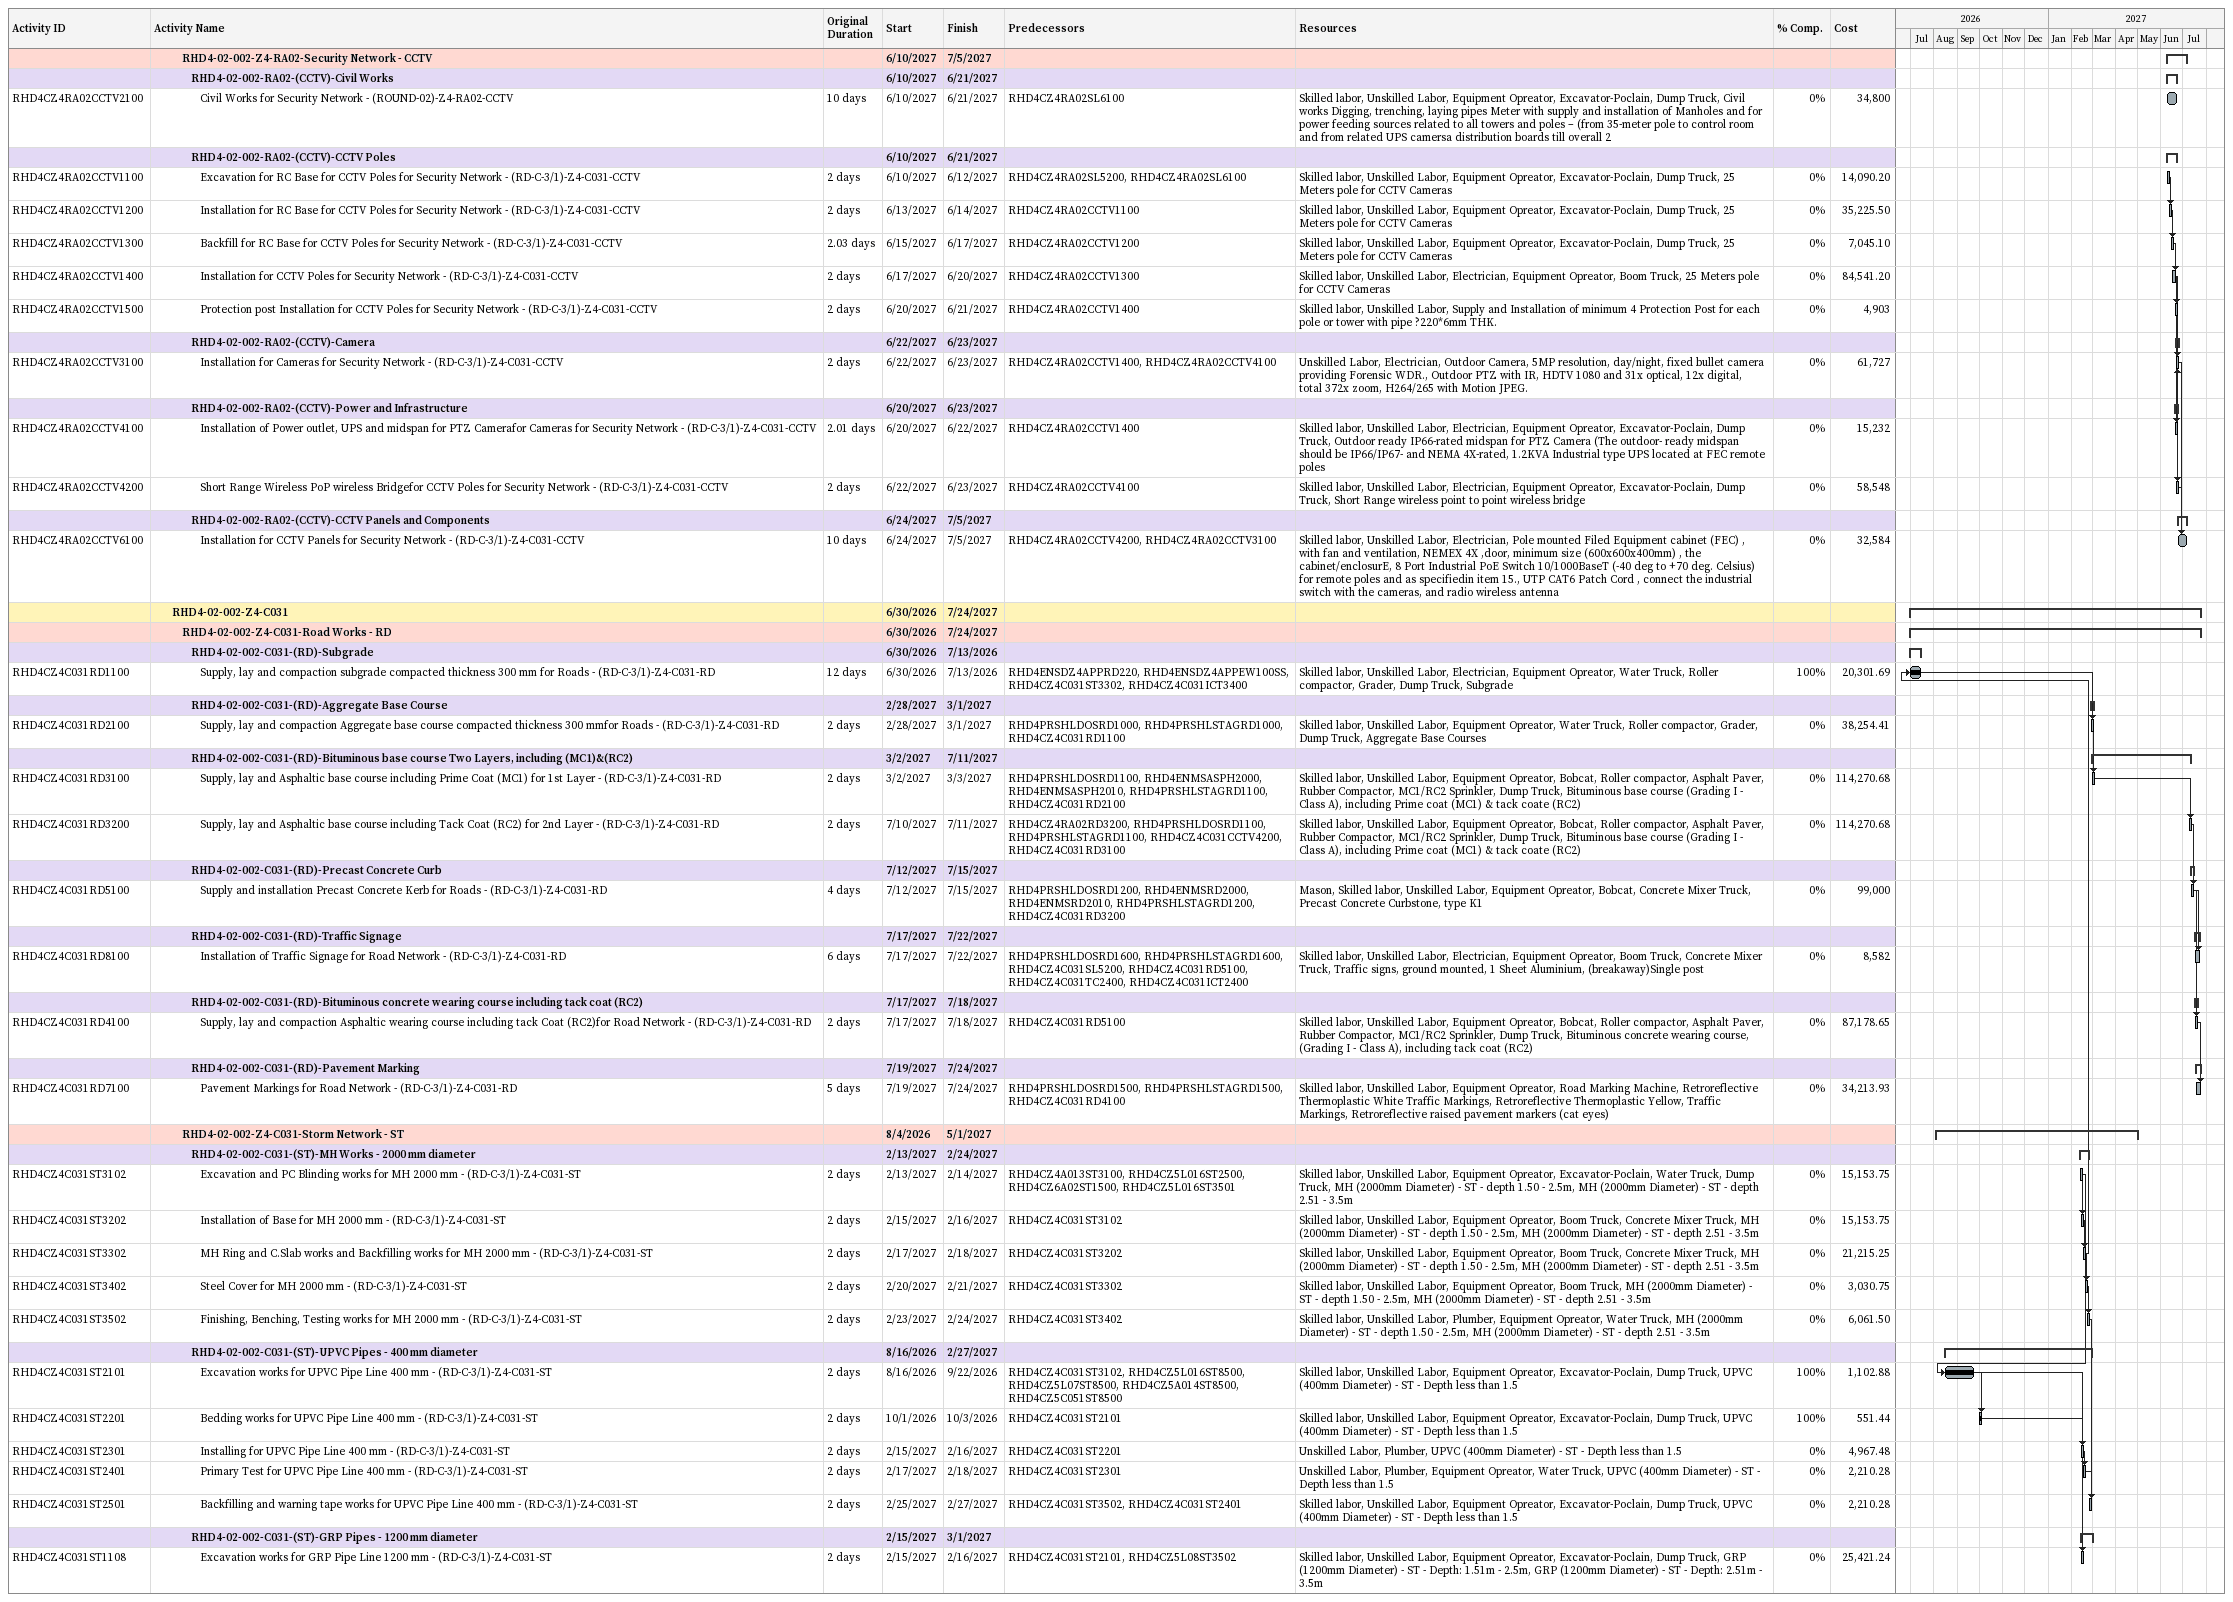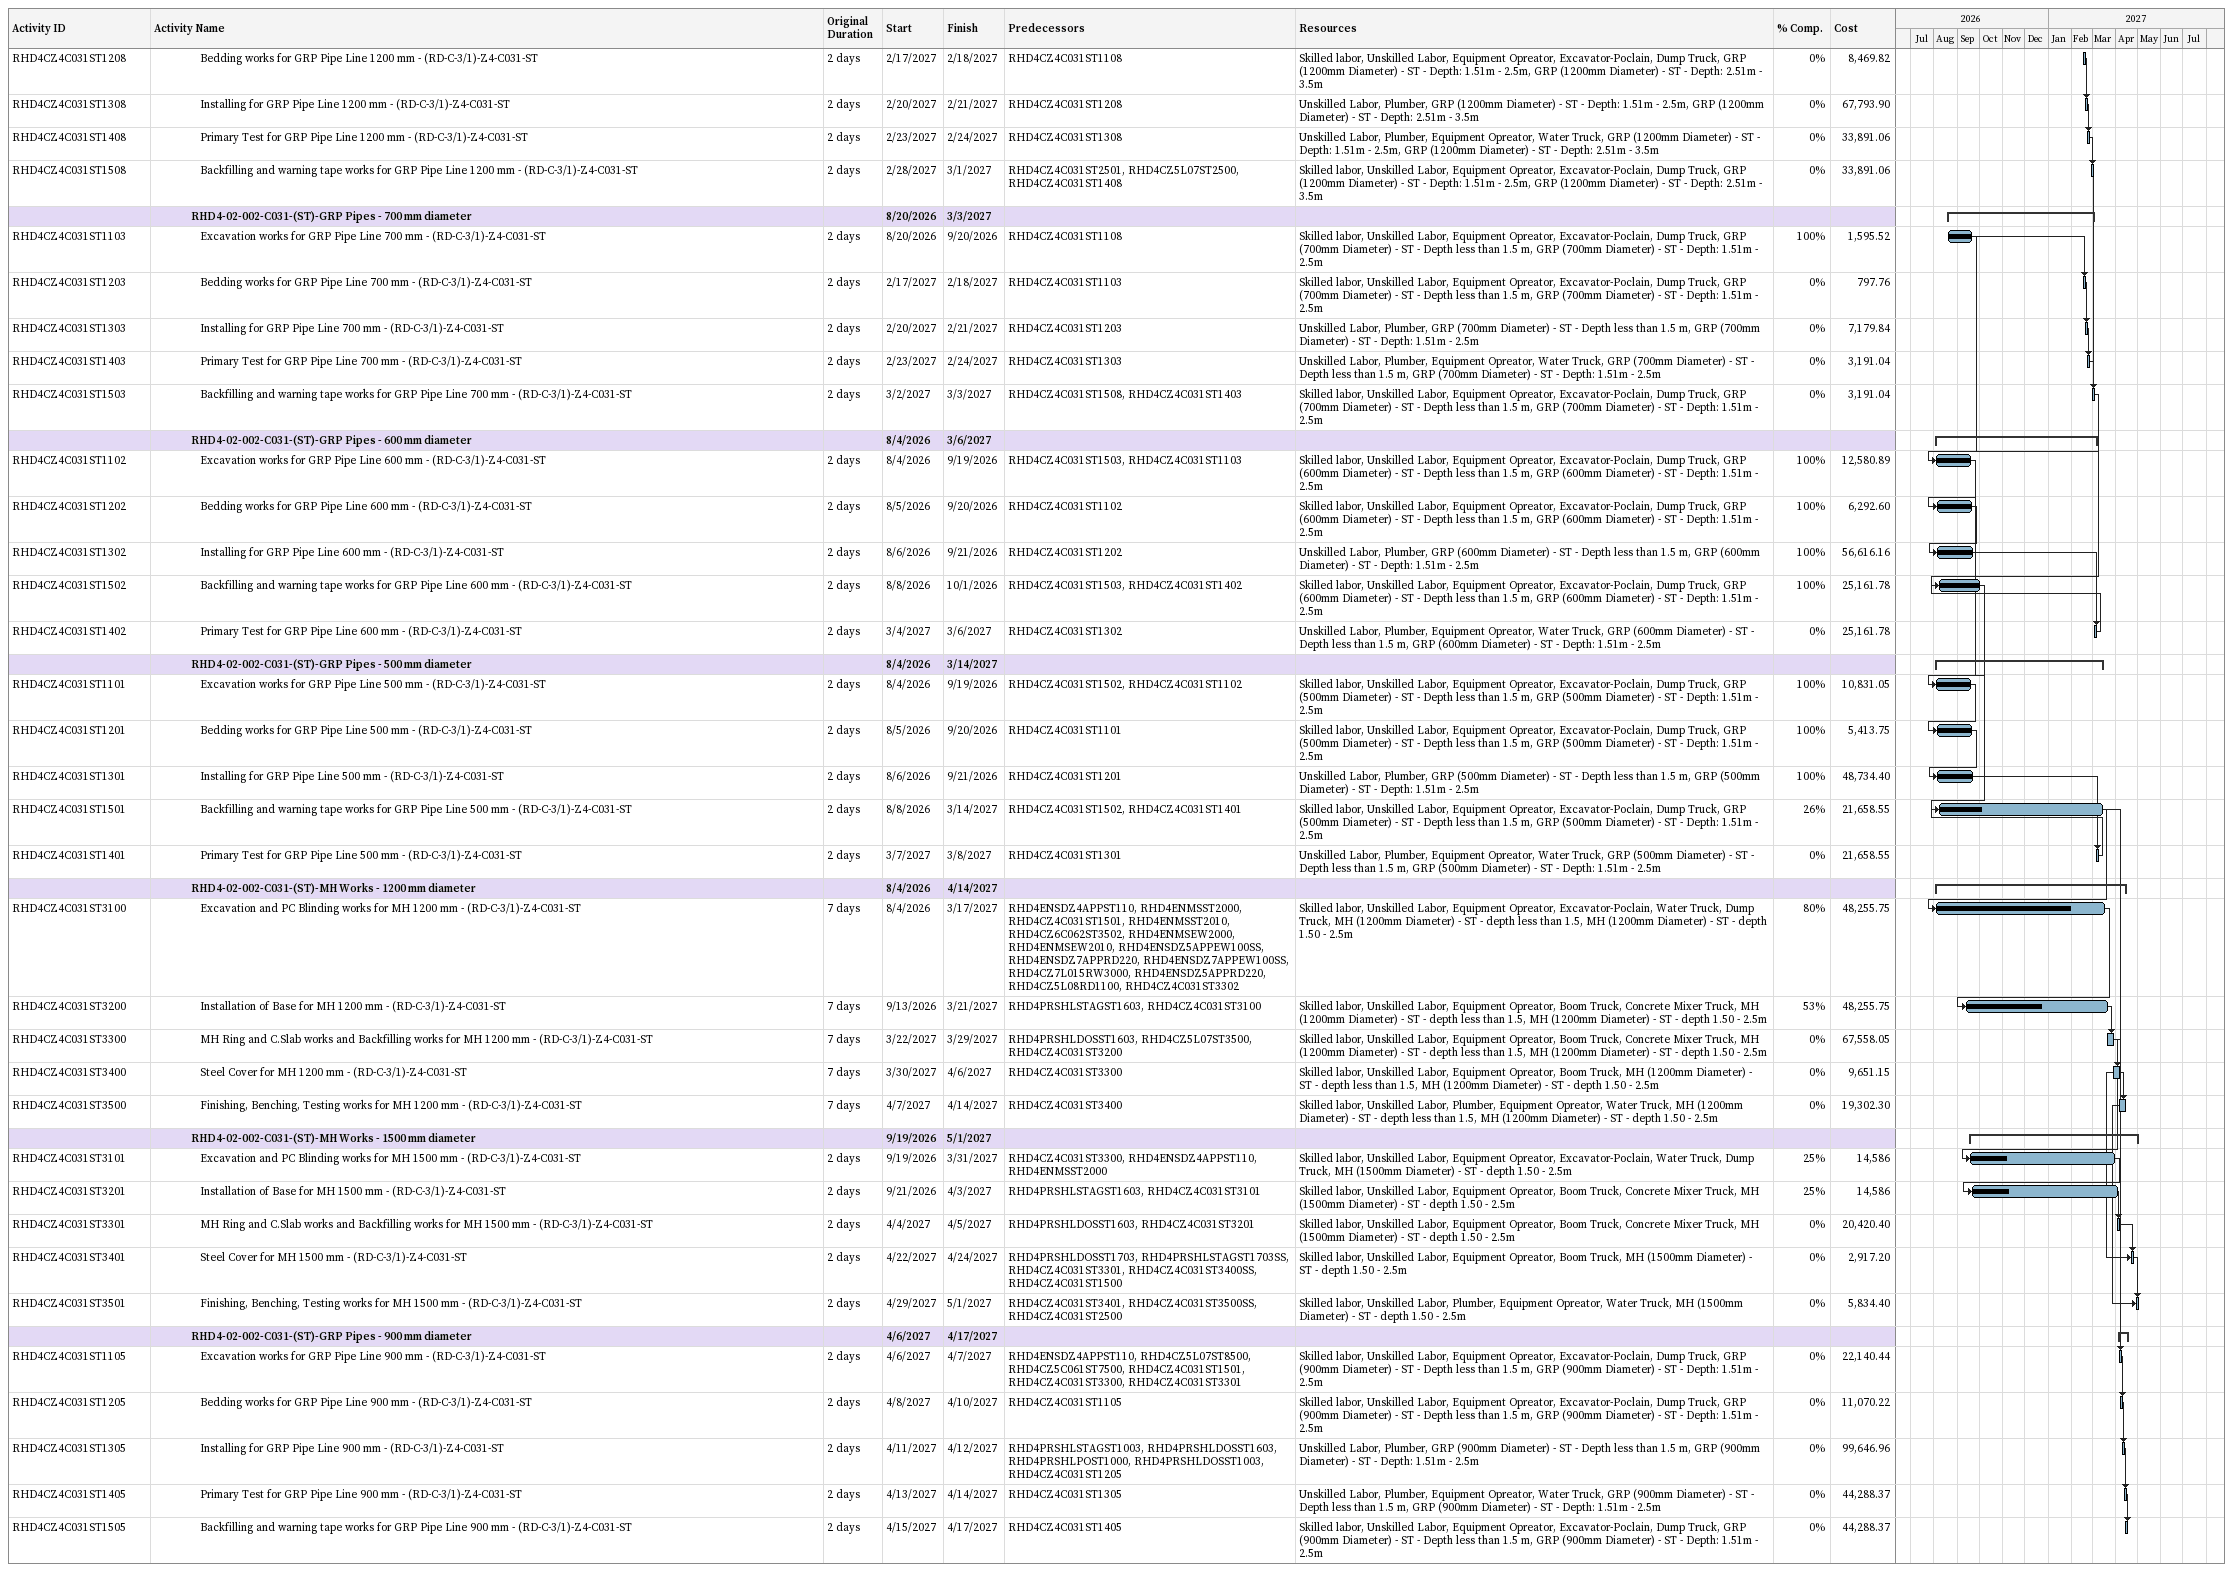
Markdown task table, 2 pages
| ID | Level | Task | Original duration | Start | Finish | Predecessors | Resources | % complete | Cost |
|---|---|---|---|---|---|---|---|---|---|
|  | 4 | **RHD4-02-002-Z4-RA02-Security Network - CCTV** |  | 2027-06-10 | 2027-07-05 |  |  |  |  |
|  | 5 | **RHD4-02-002-RA02-(CCTV)-Civil Works** |  | 2027-06-10 | 2027-06-21 |  |  |  |  |
| RHD4CZ4RA02CCTV2100 | 6 | Civil Works for Security Network - (ROUND-02)-Z4-RA02-CCTV | 10d | 2027-06-10 | 2027-06-21 | RHD4CZ4RA02SL6100 | Skilled labor, Unskilled Labor, Equipment Opreator, Excavator-Poclain, Dump Truck, Civil works Digging, trenching, laying pipes Meter with supply and installation of Manholes and for power feeding sources related to all towers and poles – (from 35-meter pole to control room and from related UPS camersa distribution boards till overall 2 | 0 | 34800 |
|  | 5 | **RHD4-02-002-RA02-(CCTV)-CCTV Poles** |  | 2027-06-10 | 2027-06-21 |  |  |  |  |
| RHD4CZ4RA02CCTV1100 | 6 | Excavation for RC Base for CCTV Poles for Security Network - (RD-C-3/1)-Z4-C031-CCTV | 2d | 2027-06-10 | 2027-06-12 | RHD4CZ4RA02SL5200, RHD4CZ4RA02SL6100 | Skilled labor, Unskilled Labor, Equipment Opreator, Excavator-Poclain, Dump Truck, 25 Meters pole for CCTV Cameras | 0 | 14090.20 |
| RHD4CZ4RA02CCTV1200 | 6 | Installation for RC Base for CCTV Poles for Security Network - (RD-C-3/1)-Z4-C031-CCTV | 2d | 2027-06-13 | 2027-06-14 | RHD4CZ4RA02CCTV1100 | Skilled labor, Unskilled Labor, Equipment Opreator, Excavator-Poclain, Dump Truck, 25 Meters pole for CCTV Cameras | 0 | 35225.50 |
| RHD4CZ4RA02CCTV1300 | 6 | Backfill for RC Base for CCTV Poles for Security Network - (RD-C-3/1)-Z4-C031-CCTV | 2.03d | 2027-06-15 | 2027-06-17 | RHD4CZ4RA02CCTV1200 | Skilled labor, Unskilled Labor, Equipment Opreator, Excavator-Poclain, Dump Truck, 25 Meters pole for CCTV Cameras | 0 | 7045.10 |
| RHD4CZ4RA02CCTV1400 | 6 | Installation for CCTV Poles for Security Network - (RD-C-3/1)-Z4-C031-CCTV | 2d | 2027-06-17 | 2027-06-20 | RHD4CZ4RA02CCTV1300 | Skilled labor, Unskilled Labor, Electrician, Equipment Opreator, Boom Truck, 25 Meters pole for CCTV Cameras | 0 | 84541.20 |
| RHD4CZ4RA02CCTV1500 | 6 | Protection post Installation for CCTV Poles for Security Network - (RD-C-3/1)-Z4-C031-CCTV | 2d | 2027-06-20 | 2027-06-21 | RHD4CZ4RA02CCTV1400 | Skilled labor, Unskilled Labor, Supply and Installation of minimum 4 Protection Post for each pole or tower with pipe ?220*6mm THK. | 0 | 4903 |
|  | 5 | **RHD4-02-002-RA02-(CCTV)-Camera** |  | 2027-06-22 | 2027-06-23 |  |  |  |  |
| RHD4CZ4RA02CCTV3100 | 6 | Installation for Cameras for Security Network - (RD-C-3/1)-Z4-C031-CCTV | 2d | 2027-06-22 | 2027-06-23 | RHD4CZ4RA02CCTV1400, RHD4CZ4RA02CCTV4100 | Unskilled Labor, Electrician, Outdoor Camera, 5MP resolution, day/night, fixed bullet camera providing Forensic WDR., Outdoor PTZ with IR, HDTV 1080 and 31x optical, 12x digital, total 372x zoom, H264/265 with Motion JPEG. | 0 | 61727 |
|  | 5 | **RHD4-02-002-RA02-(CCTV)-Power and Infrastructure** |  | 2027-06-20 | 2027-06-23 |  |  |  |  |
| RHD4CZ4RA02CCTV4100 | 6 | Installation of Power outlet, UPS and midspan for PTZ Camerafor Cameras for Security Network - (RD-C-3/1)-Z4-C031-CCTV | 2.01d | 2027-06-20 | 2027-06-22 | RHD4CZ4RA02CCTV1400 | Skilled labor, Unskilled Labor, Electrician, Equipment Opreator, Excavator-Poclain, Dump Truck, Outdoor ready IP66-rated midspan for PTZ Camera (The outdoor- ready midspan should be IP66/IP67- and NEMA 4X-rated, 1.2KVA Industrial type UPS located at FEC remote poles | 0 | 15232 |
| RHD4CZ4RA02CCTV4200 | 6 | Short Range Wireless PoP wireless Bridgefor CCTV Poles for Security Network - (RD-C-3/1)-Z4-C031-CCTV | 2d | 2027-06-22 | 2027-06-23 | RHD4CZ4RA02CCTV4100 | Skilled labor, Unskilled Labor, Electrician, Equipment Opreator, Excavator-Poclain, Dump Truck, Short Range wireless point to point wireless bridge | 0 | 58548 |
|  | 5 | **RHD4-02-002-RA02-(CCTV)-CCTV Panels and Components** |  | 2027-06-24 | 2027-07-05 |  |  |  |  |
| RHD4CZ4RA02CCTV6100 | 6 | Installation for CCTV Panels for Security Network - (RD-C-3/1)-Z4-C031-CCTV | 10d | 2027-06-24 | 2027-07-05 | RHD4CZ4RA02CCTV4200, RHD4CZ4RA02CCTV3100 | Skilled labor, Unskilled Labor, Electrician, Pole mounted Filed Equipment cabinet (FEC) , with fan and ventilation, NEMEX 4X ,door, minimum size (600x600x400mm) , the cabinet/enclosurE, 8 Port Industrial PoE Switch 10/1000BaseT (-40 deg to +70 deg. Celsius) for remote poles and as specifiedin item 15., UTP CAT6 Patch Cord , connect the industrial switch with the cameras, and radio wireless antenna | 0 | 32584 |
|  | 3 | **RHD4-02-002-Z4-C031** |  | 2026-06-30 | 2027-07-24 |  |  |  |  |
|  | 4 | **RHD4-02-002-Z4-C031-Road Works - RD** |  | 2026-06-30 | 2027-07-24 |  |  |  |  |
|  | 5 | **RHD4-02-002-C031-(RD)-Subgrade** |  | 2026-06-30 | 2026-07-13 |  |  |  |  |
| RHD4CZ4C031RD1100 | 6 | Supply, lay and compaction subgrade compacted thickness 300 mm for Roads - (RD-C-3/1)-Z4-C031-RD | 12d | 2026-06-30 | 2026-07-13 | RHD4ENSDZ4APPRD220, RHD4ENSDZ4APPEW100SS, RHD4CZ4C031ST3302, RHD4CZ4C031ICT3400 | Skilled labor, Unskilled Labor, Electrician, Equipment Opreator, Water Truck, Roller compactor, Grader, Dump Truck, Subgrade | 100 | 20301.69 |
|  | 5 | **RHD4-02-002-C031-(RD)-Aggregate Base Course** |  | 2027-02-28 | 2027-03-01 |  |  |  |  |
| RHD4CZ4C031RD2100 | 6 | Supply, lay and compaction Aggregate base course compacted thickness 300 mmfor Roads - (RD-C-3/1)-Z4-C031-RD | 2d | 2027-02-28 | 2027-03-01 | RHD4PRSHLDOSRD1000, RHD4PRSHLSTAGRD1000, RHD4CZ4C031RD1100 | Skilled labor, Unskilled Labor, Equipment Opreator, Water Truck, Roller compactor, Grader, Dump Truck, Aggregate Base Courses | 0 | 38254.41 |
|  | 5 | **RHD4-02-002-C031-(RD)-Bituminous base course Two Layers, including (MC1)&(RC2)** |  | 2027-03-02 | 2027-07-11 |  |  |  |  |
| RHD4CZ4C031RD3100 | 6 | Supply, lay and Asphaltic base course including Prime Coat (MC1) for 1st Layer - (RD-C-3/1)-Z4-C031-RD | 2d | 2027-03-02 | 2027-03-03 | RHD4PRSHLDOSRD1100, RHD4ENMSASPH2000, RHD4ENMSASPH2010, RHD4PRSHLSTAGRD1100, RHD4CZ4C031RD2100 | Skilled labor, Unskilled Labor, Equipment Opreator, Bobcat, Roller compactor, Asphalt Paver, Rubber Compactor, MC1/RC2 Sprinkler, Dump Truck, Bituminous base course (Grading I - Class A), including Prime coat (MC1) & tack coate (RC2) | 0 | 114270.68 |
| RHD4CZ4C031RD3200 | 6 | Supply, lay and Asphaltic base course including Tack Coat (RC2) for 2nd Layer - (RD-C-3/1)-Z4-C031-RD | 2d | 2027-07-10 | 2027-07-11 | RHD4CZ4RA02RD3200, RHD4PRSHLDOSRD1100, RHD4PRSHLSTAGRD1100, RHD4CZ4C031CCTV4200, RHD4CZ4C031RD3100 | Skilled labor, Unskilled Labor, Equipment Opreator, Bobcat, Roller compactor, Asphalt Paver, Rubber Compactor, MC1/RC2 Sprinkler, Dump Truck, Bituminous base course (Grading I - Class A), including Prime coat (MC1) & tack coate (RC2) | 0 | 114270.68 |
|  | 5 | **RHD4-02-002-C031-(RD)-Precast Concrete Curb** |  | 2027-07-12 | 2027-07-15 |  |  |  |  |
| RHD4CZ4C031RD5100 | 6 | Supply and installation Precast Concrete Kerb for Roads - (RD-C-3/1)-Z4-C031-RD | 4d | 2027-07-12 | 2027-07-15 | RHD4PRSHLDOSRD1200, RHD4ENMSRD2000, RHD4ENMSRD2010, RHD4PRSHLSTAGRD1200, RHD4CZ4C031RD3200 | Mason, Skilled labor, Unskilled Labor, Equipment Opreator, Bobcat, Concrete Mixer Truck, Precast Concrete Curbstone, type K1 | 0 | 99000 |
|  | 5 | **RHD4-02-002-C031-(RD)-Traffic Signage** |  | 2027-07-17 | 2027-07-22 |  |  |  |  |
| RHD4CZ4C031RD8100 | 6 | Installation of Traffic Signage for Road Network - (RD-C-3/1)-Z4-C031-RD | 6d | 2027-07-17 | 2027-07-22 | RHD4PRSHLDOSRD1600, RHD4PRSHLSTAGRD1600, RHD4CZ4C031SL5200, RHD4CZ4C031RD5100, RHD4CZ4C031TC2400, RHD4CZ4C031ICT2400 | Skilled labor, Unskilled Labor, Electrician, Equipment Opreator, Boom Truck, Concrete Mixer Truck, Traffic signs, ground mounted, 1 Sheet Aluminium, (breakaway)Single post | 0 | 8582 |
|  | 5 | **RHD4-02-002-C031-(RD)-Bituminous concrete wearing course including tack coat (RC2)** |  | 2027-07-17 | 2027-07-18 |  |  |  |  |
| RHD4CZ4C031RD4100 | 6 | Supply, lay and compaction Asphaltic wearing course including tack Coat (RC2)for Road Network - (RD-C-3/1)-Z4-C031-RD | 2d | 2027-07-17 | 2027-07-18 | RHD4CZ4C031RD5100 | Skilled labor, Unskilled Labor, Equipment Opreator, Bobcat, Roller compactor, Asphalt Paver, Rubber Compactor, MC1/RC2 Sprinkler, Dump Truck, Bituminous concrete wearing course, (Grading I - Class A), including tack coat (RC2) | 0 | 87178.65 |
|  | 5 | **RHD4-02-002-C031-(RD)-Pavement Marking** |  | 2027-07-19 | 2027-07-24 |  |  |  |  |
| RHD4CZ4C031RD7100 | 6 | Pavement Markings for Road Network - (RD-C-3/1)-Z4-C031-RD | 5d | 2027-07-19 | 2027-07-24 | RHD4PRSHLDOSRD1500, RHD4PRSHLSTAGRD1500, RHD4CZ4C031RD4100 | Skilled labor, Unskilled Labor, Equipment Opreator, Road Marking Machine, Retroreflective Thermoplastic White Traffic Markings, Retroreflective Thermoplastic Yellow, Traffic Markings, Retroreflective raised pavement markers (cat eyes) | 0 | 34213.93 |
|  | 4 | **RHD4-02-002-Z4-C031-Storm Network - ST** |  | 2026-08-04 | 2027-05-01 |  |  |  |  |
|  | 5 | **RHD4-02-002-C031-(ST)-MH Works - 2000 mm diameter** |  | 2027-02-13 | 2027-02-24 |  |  |  |  |
| RHD4CZ4C031ST3102 | 6 | Excavation and PC Blinding works for MH 2000 mm - (RD-C-3/1)-Z4-C031-ST | 2d | 2027-02-13 | 2027-02-14 | RHD4CZ4A013ST3100, RHD4CZ5L016ST2500, RHD4CZ6A02ST1500, RHD4CZ5L016ST3501 | Skilled labor, Unskilled Labor, Equipment Opreator, Excavator-Poclain, Water Truck, Dump Truck, MH (2000mm Diameter) - ST - depth 1.50 - 2.5m, MH (2000mm Diameter) - ST - depth 2.51 - 3.5m | 0 | 15153.75 |
| RHD4CZ4C031ST3202 | 6 | Installation of Base for MH 2000 mm - (RD-C-3/1)-Z4-C031-ST | 2d | 2027-02-15 | 2027-02-16 | RHD4CZ4C031ST3102 | Skilled labor, Unskilled Labor, Equipment Opreator, Boom Truck, Concrete Mixer Truck, MH (2000mm Diameter) - ST - depth 1.50 - 2.5m, MH (2000mm Diameter) - ST - depth 2.51 - 3.5m | 0 | 15153.75 |
| RHD4CZ4C031ST3302 | 6 | MH Ring and C.Slab works and Backfilling works for MH 2000 mm - (RD-C-3/1)-Z4-C031-ST | 2d | 2027-02-17 | 2027-02-18 | RHD4CZ4C031ST3202 | Skilled labor, Unskilled Labor, Equipment Opreator, Boom Truck, Concrete Mixer Truck, MH (2000mm Diameter) - ST - depth 1.50 - 2.5m, MH (2000mm Diameter) - ST - depth 2.51 - 3.5m | 0 | 21215.25 |
| RHD4CZ4C031ST3402 | 6 | Steel Cover for MH 2000 mm - (RD-C-3/1)-Z4-C031-ST | 2d | 2027-02-20 | 2027-02-21 | RHD4CZ4C031ST3302 | Skilled labor, Unskilled Labor, Equipment Opreator, Boom Truck, MH (2000mm Diameter) - ST - depth 1.50 - 2.5m, MH (2000mm Diameter) - ST - depth 2.51 - 3.5m | 0 | 3030.75 |
| RHD4CZ4C031ST3502 | 6 | Finishing, Benching, Testing works for MH 2000 mm - (RD-C-3/1)-Z4-C031-ST | 2d | 2027-02-23 | 2027-02-24 | RHD4CZ4C031ST3402 | Skilled labor, Unskilled Labor, Plumber, Equipment Opreator, Water Truck, MH (2000mm Diameter) - ST - depth 1.50 - 2.5m, MH (2000mm Diameter) - ST - depth 2.51 - 3.5m | 0 | 6061.50 |
|  | 5 | **RHD4-02-002-C031-(ST)-UPVC Pipes - 400 mm diameter** |  | 2026-08-16 | 2027-02-27 |  |  |  |  |
| RHD4CZ4C031ST2101 | 6 | Excavation works for UPVC Pipe Line 400 mm - (RD-C-3/1)-Z4-C031-ST | 2d | 2026-08-16 | 2026-09-22 | RHD4CZ4C031ST3102, RHD4CZ5L016ST8500, RHD4CZ5L07ST8500, RHD4CZ5A014ST8500, RHD4CZ5C051ST8500 | Skilled labor, Unskilled Labor, Equipment Opreator, Excavator-Poclain, Dump Truck, UPVC (400mm Diameter) - ST - Depth less than 1.5 | 100 | 1102.88 |
| RHD4CZ4C031ST2201 | 6 | Bedding works for UPVC Pipe Line 400 mm - (RD-C-3/1)-Z4-C031-ST | 2d | 2026-10-01 | 2026-10-03 | RHD4CZ4C031ST2101 | Skilled labor, Unskilled Labor, Equipment Opreator, Excavator-Poclain, Dump Truck, UPVC (400mm Diameter) - ST - Depth less than 1.5 | 100 | 551.44 |
| RHD4CZ4C031ST2301 | 6 | Installing for UPVC Pipe Line 400 mm - (RD-C-3/1)-Z4-C031-ST | 2d | 2027-02-15 | 2027-02-16 | RHD4CZ4C031ST2201 | Unskilled Labor, Plumber, UPVC (400mm Diameter) - ST - Depth less than 1.5 | 0 | 4967.48 |
| RHD4CZ4C031ST2401 | 6 | Primary Test for UPVC Pipe Line 400 mm - (RD-C-3/1)-Z4-C031-ST | 2d | 2027-02-17 | 2027-02-18 | RHD4CZ4C031ST2301 | Unskilled Labor, Plumber, Equipment Opreator, Water Truck, UPVC (400mm Diameter) - ST - Depth less than 1.5 | 0 | 2210.28 |
| RHD4CZ4C031ST2501 | 6 | Backfilling and warning tape works for UPVC Pipe Line 400 mm - (RD-C-3/1)-Z4-C031-ST | 2d | 2027-02-25 | 2027-02-27 | RHD4CZ4C031ST3502, RHD4CZ4C031ST2401 | Skilled labor, Unskilled Labor, Equipment Opreator, Excavator-Poclain, Dump Truck, UPVC (400mm Diameter) - ST - Depth less than 1.5 | 0 | 2210.28 |
|  | 5 | **RHD4-02-002-C031-(ST)-GRP Pipes - 1200 mm diameter** |  | 2027-02-15 | 2027-03-01 |  |  |  |  |
| RHD4CZ4C031ST1108 | 6 | Excavation works for GRP Pipe Line 1200 mm - (RD-C-3/1)-Z4-C031-ST | 2d | 2027-02-15 | 2027-02-16 | RHD4CZ4C031ST2101, RHD4CZ5L08ST3502 | Skilled labor, Unskilled Labor, Equipment Opreator, Excavator-Poclain, Dump Truck, GRP (1200mm Diameter) - ST - Depth: 1.51m - 2.5m, GRP (1200mm Diameter) - ST - Depth: 2.51m - 3.5m | 0 | 25421.24 |
| RHD4CZ4C031ST1208 | 6 | Bedding works for GRP Pipe Line 1200 mm - (RD-C-3/1)-Z4-C031-ST | 2d | 2027-02-17 | 2027-02-18 | RHD4CZ4C031ST1108 | Skilled labor, Unskilled Labor, Equipment Opreator, Excavator-Poclain, Dump Truck, GRP (1200mm Diameter) - ST - Depth: 1.51m - 2.5m, GRP (1200mm Diameter) - ST - Depth: 2.51m - 3.5m | 0 | 8469.82 |
| RHD4CZ4C031ST1308 | 6 | Installing for GRP Pipe Line 1200 mm - (RD-C-3/1)-Z4-C031-ST | 2d | 2027-02-20 | 2027-02-21 | RHD4CZ4C031ST1208 | Unskilled Labor, Plumber, GRP (1200mm Diameter) - ST - Depth: 1.51m - 2.5m, GRP (1200mm Diameter) - ST - Depth: 2.51m - 3.5m | 0 | 67793.90 |
| RHD4CZ4C031ST1408 | 6 | Primary Test for GRP Pipe Line 1200 mm - (RD-C-3/1)-Z4-C031-ST | 2d | 2027-02-23 | 2027-02-24 | RHD4CZ4C031ST1308 | Unskilled Labor, Plumber, Equipment Opreator, Water Truck, GRP (1200mm Diameter) - ST - Depth: 1.51m - 2.5m, GRP (1200mm Diameter) - ST - Depth: 2.51m - 3.5m | 0 | 33891.06 |
| RHD4CZ4C031ST1508 | 6 | Backfilling and warning tape works for GRP Pipe Line 1200 mm - (RD-C-3/1)-Z4-C031-ST | 2d | 2027-02-28 | 2027-03-01 | RHD4CZ4C031ST2501, RHD4CZ5L07ST2500, RHD4CZ4C031ST1408 | Skilled labor, Unskilled Labor, Equipment Opreator, Excavator-Poclain, Dump Truck, GRP (1200mm Diameter) - ST - Depth: 1.51m - 2.5m, GRP (1200mm Diameter) - ST - Depth: 2.51m - 3.5m | 0 | 33891.06 |
|  | 5 | **RHD4-02-002-C031-(ST)-GRP Pipes - 700 mm diameter** |  | 2026-08-20 | 2027-03-03 |  |  |  |  |
| RHD4CZ4C031ST1103 | 6 | Excavation works for GRP Pipe Line 700 mm - (RD-C-3/1)-Z4-C031-ST | 2d | 2026-08-20 | 2026-09-20 | RHD4CZ4C031ST1108 | Skilled labor, Unskilled Labor, Equipment Opreator, Excavator-Poclain, Dump Truck, GRP (700mm Diameter) - ST - Depth less than 1.5 m, GRP (700mm Diameter) - ST - Depth: 1.51m - 2.5m | 100 | 1595.52 |
| RHD4CZ4C031ST1203 | 6 | Bedding works for GRP Pipe Line 700 mm - (RD-C-3/1)-Z4-C031-ST | 2d | 2027-02-17 | 2027-02-18 | RHD4CZ4C031ST1103 | Skilled labor, Unskilled Labor, Equipment Opreator, Excavator-Poclain, Dump Truck, GRP (700mm Diameter) - ST - Depth less than 1.5 m, GRP (700mm Diameter) - ST - Depth: 1.51m - 2.5m | 0 | 797.76 |
| RHD4CZ4C031ST1303 | 6 | Installing for GRP Pipe Line 700 mm - (RD-C-3/1)-Z4-C031-ST | 2d | 2027-02-20 | 2027-02-21 | RHD4CZ4C031ST1203 | Unskilled Labor, Plumber, GRP (700mm Diameter) - ST - Depth less than 1.5 m, GRP (700mm Diameter) - ST - Depth: 1.51m - 2.5m | 0 | 7179.84 |
| RHD4CZ4C031ST1403 | 6 | Primary Test for GRP Pipe Line 700 mm - (RD-C-3/1)-Z4-C031-ST | 2d | 2027-02-23 | 2027-02-24 | RHD4CZ4C031ST1303 | Unskilled Labor, Plumber, Equipment Opreator, Water Truck, GRP (700mm Diameter) - ST - Depth less than 1.5 m, GRP (700mm Diameter) - ST - Depth: 1.51m - 2.5m | 0 | 3191.04 |
| RHD4CZ4C031ST1503 | 6 | Backfilling and warning tape works for GRP Pipe Line 700 mm - (RD-C-3/1)-Z4-C031-ST | 2d | 2027-03-02 | 2027-03-03 | RHD4CZ4C031ST1508, RHD4CZ4C031ST1403 | Skilled labor, Unskilled Labor, Equipment Opreator, Excavator-Poclain, Dump Truck, GRP (700mm Diameter) - ST - Depth less than 1.5 m, GRP (700mm Diameter) - ST - Depth: 1.51m - 2.5m | 0 | 3191.04 |
|  | 5 | **RHD4-02-002-C031-(ST)-GRP Pipes - 600 mm diameter** |  | 2026-08-04 | 2027-03-06 |  |  |  |  |
| RHD4CZ4C031ST1102 | 6 | Excavation works for GRP Pipe Line 600 mm - (RD-C-3/1)-Z4-C031-ST | 2d | 2026-08-04 | 2026-09-19 | RHD4CZ4C031ST1503, RHD4CZ4C031ST1103 | Skilled labor, Unskilled Labor, Equipment Opreator, Excavator-Poclain, Dump Truck, GRP (600mm Diameter) - ST - Depth less than 1.5 m, GRP (600mm Diameter) - ST - Depth: 1.51m - 2.5m | 100 | 12580.89 |
| RHD4CZ4C031ST1202 | 6 | Bedding works for GRP Pipe Line 600 mm - (RD-C-3/1)-Z4-C031-ST | 2d | 2026-08-05 | 2026-09-20 | RHD4CZ4C031ST1102 | Skilled labor, Unskilled Labor, Equipment Opreator, Excavator-Poclain, Dump Truck, GRP (600mm Diameter) - ST - Depth less than 1.5 m, GRP (600mm Diameter) - ST - Depth: 1.51m - 2.5m | 100 | 6292.60 |
| RHD4CZ4C031ST1302 | 6 | Installing for GRP Pipe Line 600 mm - (RD-C-3/1)-Z4-C031-ST | 2d | 2026-08-06 | 2026-09-21 | RHD4CZ4C031ST1202 | Unskilled Labor, Plumber, GRP (600mm Diameter) - ST - Depth less than 1.5 m, GRP (600mm Diameter) - ST - Depth: 1.51m - 2.5m | 100 | 56616.16 |
| RHD4CZ4C031ST1502 | 6 | Backfilling and warning tape works for GRP Pipe Line 600 mm - (RD-C-3/1)-Z4-C031-ST | 2d | 2026-08-08 | 2026-10-01 | RHD4CZ4C031ST1503, RHD4CZ4C031ST1402 | Skilled labor, Unskilled Labor, Equipment Opreator, Excavator-Poclain, Dump Truck, GRP (600mm Diameter) - ST - Depth less than 1.5 m, GRP (600mm Diameter) - ST - Depth: 1.51m - 2.5m | 100 | 25161.78 |
| RHD4CZ4C031ST1402 | 6 | Primary Test for GRP Pipe Line 600 mm - (RD-C-3/1)-Z4-C031-ST | 2d | 2027-03-04 | 2027-03-06 | RHD4CZ4C031ST1302 | Unskilled Labor, Plumber, Equipment Opreator, Water Truck, GRP (600mm Diameter) - ST - Depth less than 1.5 m, GRP (600mm Diameter) - ST - Depth: 1.51m - 2.5m | 0 | 25161.78 |
|  | 5 | **RHD4-02-002-C031-(ST)-GRP Pipes - 500 mm diameter** |  | 2026-08-04 | 2027-03-14 |  |  |  |  |
| RHD4CZ4C031ST1101 | 6 | Excavation works for GRP Pipe Line 500 mm - (RD-C-3/1)-Z4-C031-ST | 2d | 2026-08-04 | 2026-09-19 | RHD4CZ4C031ST1502, RHD4CZ4C031ST1102 | Skilled labor, Unskilled Labor, Equipment Opreator, Excavator-Poclain, Dump Truck, GRP (500mm Diameter) - ST - Depth less than 1.5 m, GRP (500mm Diameter) - ST - Depth: 1.51m - 2.5m | 100 | 10831.05 |
| RHD4CZ4C031ST1201 | 6 | Bedding works for GRP Pipe Line 500 mm - (RD-C-3/1)-Z4-C031-ST | 2d | 2026-08-05 | 2026-09-20 | RHD4CZ4C031ST1101 | Skilled labor, Unskilled Labor, Equipment Opreator, Excavator-Poclain, Dump Truck, GRP (500mm Diameter) - ST - Depth less than 1.5 m, GRP (500mm Diameter) - ST - Depth: 1.51m - 2.5m | 100 | 5413.75 |
| RHD4CZ4C031ST1301 | 6 | Installing for GRP Pipe Line 500 mm - (RD-C-3/1)-Z4-C031-ST | 2d | 2026-08-06 | 2026-09-21 | RHD4CZ4C031ST1201 | Unskilled Labor, Plumber, GRP (500mm Diameter) - ST - Depth less than 1.5 m, GRP (500mm Diameter) - ST - Depth: 1.51m - 2.5m | 100 | 48734.40 |
| RHD4CZ4C031ST1501 | 6 | Backfilling and warning tape works for GRP Pipe Line 500 mm - (RD-C-3/1)-Z4-C031-ST | 2d | 2026-08-08 | 2027-03-14 | RHD4CZ4C031ST1502, RHD4CZ4C031ST1401 | Skilled labor, Unskilled Labor, Equipment Opreator, Excavator-Poclain, Dump Truck, GRP (500mm Diameter) - ST - Depth less than 1.5 m, GRP (500mm Diameter) - ST - Depth: 1.51m - 2.5m | 26 | 21658.55 |
| RHD4CZ4C031ST1401 | 6 | Primary Test for GRP Pipe Line 500 mm - (RD-C-3/1)-Z4-C031-ST | 2d | 2027-03-07 | 2027-03-08 | RHD4CZ4C031ST1301 | Unskilled Labor, Plumber, Equipment Opreator, Water Truck, GRP (500mm Diameter) - ST - Depth less than 1.5 m, GRP (500mm Diameter) - ST - Depth: 1.51m - 2.5m | 0 | 21658.55 |
|  | 5 | **RHD4-02-002-C031-(ST)-MH Works - 1200 mm diameter** |  | 2026-08-04 | 2027-04-14 |  |  |  |  |
| RHD4CZ4C031ST3100 | 6 | Excavation and PC Blinding works for MH 1200 mm - (RD-C-3/1)-Z4-C031-ST | 7d | 2026-08-04 | 2027-03-17 | RHD4ENSDZ4APPST110, RHD4ENMSST2000, RHD4CZ4C031ST1501, RHD4ENMSST2010, RHD4CZ6C062ST3502, RHD4ENMSEW2000, RHD4ENMSEW2010, RHD4ENSDZ5APPEW100SS, RHD4ENSDZ7APPRD220, RHD4ENSDZ7APPEW100SS, RHD4CZ7L015RW3000, RHD4ENSDZ5APPRD220, RHD4CZ5L08RD1100, RHD4CZ4C031ST3302 | Skilled labor, Unskilled Labor, Equipment Opreator, Excavator-Poclain, Water Truck, Dump Truck, MH (1200mm Diameter) - ST - depth less than 1.5, MH (1200mm Diameter) - ST - depth 1.50 - 2.5m | 80 | 48255.75 |
| RHD4CZ4C031ST3200 | 6 | Installation of Base for MH 1200 mm - (RD-C-3/1)-Z4-C031-ST | 7d | 2026-09-13 | 2027-03-21 | RHD4PRSHLSTAGST1603, RHD4CZ4C031ST3100 | Skilled labor, Unskilled Labor, Equipment Opreator, Boom Truck, Concrete Mixer Truck, MH (1200mm Diameter) - ST - depth less than 1.5, MH (1200mm Diameter) - ST - depth 1.50 - 2.5m | 53 | 48255.75 |
| RHD4CZ4C031ST3300 | 6 | MH Ring and C.Slab works and Backfilling works for MH 1200 mm - (RD-C-3/1)-Z4-C031-ST | 7d | 2027-03-22 | 2027-03-29 | RHD4PRSHLDOSST1603, RHD4CZ5L07ST3500, RHD4CZ4C031ST3200 | Skilled labor, Unskilled Labor, Equipment Opreator, Boom Truck, Concrete Mixer Truck, MH (1200mm Diameter) - ST - depth less than 1.5, MH (1200mm Diameter) - ST - depth 1.50 - 2.5m | 0 | 67558.05 |
| RHD4CZ4C031ST3400 | 6 | Steel Cover for MH 1200 mm - (RD-C-3/1)-Z4-C031-ST | 7d | 2027-03-30 | 2027-04-06 | RHD4CZ4C031ST3300 | Skilled labor, Unskilled Labor, Equipment Opreator, Boom Truck, MH (1200mm Diameter) - ST - depth less than 1.5, MH (1200mm Diameter) - ST - depth 1.50 - 2.5m | 0 | 9651.15 |
| RHD4CZ4C031ST3500 | 6 | Finishing, Benching, Testing works for MH 1200 mm - (RD-C-3/1)-Z4-C031-ST | 7d | 2027-04-07 | 2027-04-14 | RHD4CZ4C031ST3400 | Skilled labor, Unskilled Labor, Plumber, Equipment Opreator, Water Truck, MH (1200mm Diameter) - ST - depth less than 1.5, MH (1200mm Diameter) - ST - depth 1.50 - 2.5m | 0 | 19302.30 |
|  | 5 | **RHD4-02-002-C031-(ST)-MH Works - 1500 mm diameter** |  | 2026-09-19 | 2027-05-01 |  |  |  |  |
| RHD4CZ4C031ST3101 | 6 | Excavation and PC Blinding works for MH 1500 mm - (RD-C-3/1)-Z4-C031-ST | 2d | 2026-09-19 | 2027-03-31 | RHD4CZ4C031ST3300, RHD4ENSDZ4APPST110, RHD4ENMSST2000 | Skilled labor, Unskilled Labor, Equipment Opreator, Excavator-Poclain, Water Truck, Dump Truck, MH (1500mm Diameter) - ST - depth 1.50 - 2.5m | 25 | 14586 |
| RHD4CZ4C031ST3201 | 6 | Installation of Base for MH 1500 mm - (RD-C-3/1)-Z4-C031-ST | 2d | 2026-09-21 | 2027-04-03 | RHD4PRSHLSTAGST1603, RHD4CZ4C031ST3101 | Skilled labor, Unskilled Labor, Equipment Opreator, Boom Truck, Concrete Mixer Truck, MH (1500mm Diameter) - ST - depth 1.50 - 2.5m | 25 | 14586 |
| RHD4CZ4C031ST3301 | 6 | MH Ring and C.Slab works and Backfilling works for MH 1500 mm - (RD-C-3/1)-Z4-C031-ST | 2d | 2027-04-04 | 2027-04-05 | RHD4PRSHLDOSST1603, RHD4CZ4C031ST3201 | Skilled labor, Unskilled Labor, Equipment Opreator, Boom Truck, Concrete Mixer Truck, MH (1500mm Diameter) - ST - depth 1.50 - 2.5m | 0 | 20420.40 |
| RHD4CZ4C031ST3401 | 6 | Steel Cover for MH 1500 mm - (RD-C-3/1)-Z4-C031-ST | 2d | 2027-04-22 | 2027-04-24 | RHD4PRSHLDOSST1703, RHD4PRSHLSTAGST1703SS, RHD4CZ4C031ST3301, RHD4CZ4C031ST3400SS, RHD4CZ4C031ST1500 | Skilled labor, Unskilled Labor, Equipment Opreator, Boom Truck, MH (1500mm Diameter) - ST - depth 1.50 - 2.5m | 0 | 2917.20 |
| RHD4CZ4C031ST3501 | 6 | Finishing, Benching, Testing works for MH 1500 mm - (RD-C-3/1)-Z4-C031-ST | 2d | 2027-04-29 | 2027-05-01 | RHD4CZ4C031ST3401, RHD4CZ4C031ST3500SS, RHD4CZ4C031ST2500 | Skilled labor, Unskilled Labor, Plumber, Equipment Opreator, Water Truck, MH (1500mm Diameter) - ST - depth 1.50 - 2.5m | 0 | 5834.40 |
|  | 5 | **RHD4-02-002-C031-(ST)-GRP Pipes - 900 mm diameter** |  | 2027-04-06 | 2027-04-17 |  |  |  |  |
| RHD4CZ4C031ST1105 | 6 | Excavation works for GRP Pipe Line 900 mm - (RD-C-3/1)-Z4-C031-ST | 2d | 2027-04-06 | 2027-04-07 | RHD4ENSDZ4APPST110, RHD4CZ5L07ST8500, RHD4CZ5C061ST7500, RHD4CZ4C031ST1501, RHD4CZ4C031ST3300, RHD4CZ4C031ST3301 | Skilled labor, Unskilled Labor, Equipment Opreator, Excavator-Poclain, Dump Truck, GRP (900mm Diameter) - ST - Depth less than 1.5 m, GRP (900mm Diameter) - ST - Depth: 1.51m - 2.5m | 0 | 22140.44 |
| RHD4CZ4C031ST1205 | 6 | Bedding works for GRP Pipe Line 900 mm - (RD-C-3/1)-Z4-C031-ST | 2d | 2027-04-08 | 2027-04-10 | RHD4CZ4C031ST1105 | Skilled labor, Unskilled Labor, Equipment Opreator, Excavator-Poclain, Dump Truck, GRP (900mm Diameter) - ST - Depth less than 1.5 m, GRP (900mm Diameter) - ST - Depth: 1.51m - 2.5m | 0 | 11070.22 |
| RHD4CZ4C031ST1305 | 6 | Installing for GRP Pipe Line 900 mm - (RD-C-3/1)-Z4-C031-ST | 2d | 2027-04-11 | 2027-04-12 | RHD4PRSHLSTAGST1003, RHD4PRSHLDOSST1603, RHD4PRSHLPOST1000, RHD4PRSHLDOSST1003, RHD4CZ4C031ST1205 | Unskilled Labor, Plumber, GRP (900mm Diameter) - ST - Depth less than 1.5 m, GRP (900mm Diameter) - ST - Depth: 1.51m - 2.5m | 0 | 99646.96 |
| RHD4CZ4C031ST1405 | 6 | Primary Test for GRP Pipe Line 900 mm - (RD-C-3/1)-Z4-C031-ST | 2d | 2027-04-13 | 2027-04-14 | RHD4CZ4C031ST1305 | Unskilled Labor, Plumber, Equipment Opreator, Water Truck, GRP (900mm Diameter) - ST - Depth less than 1.5 m, GRP (900mm Diameter) - ST - Depth: 1.51m - 2.5m | 0 | 44288.37 |
| RHD4CZ4C031ST1505 | 6 | Backfilling and warning tape works for GRP Pipe Line 900 mm - (RD-C-3/1)-Z4-C031-ST | 2d | 2027-04-15 | 2027-04-17 | RHD4CZ4C031ST1405 | Skilled labor, Unskilled Labor, Equipment Opreator, Excavator-Poclain, Dump Truck, GRP (900mm Diameter) - ST - Depth less than 1.5 m, GRP (900mm Diameter) - ST - Depth: 1.51m - 2.5m | 0 | 44288.37 |
